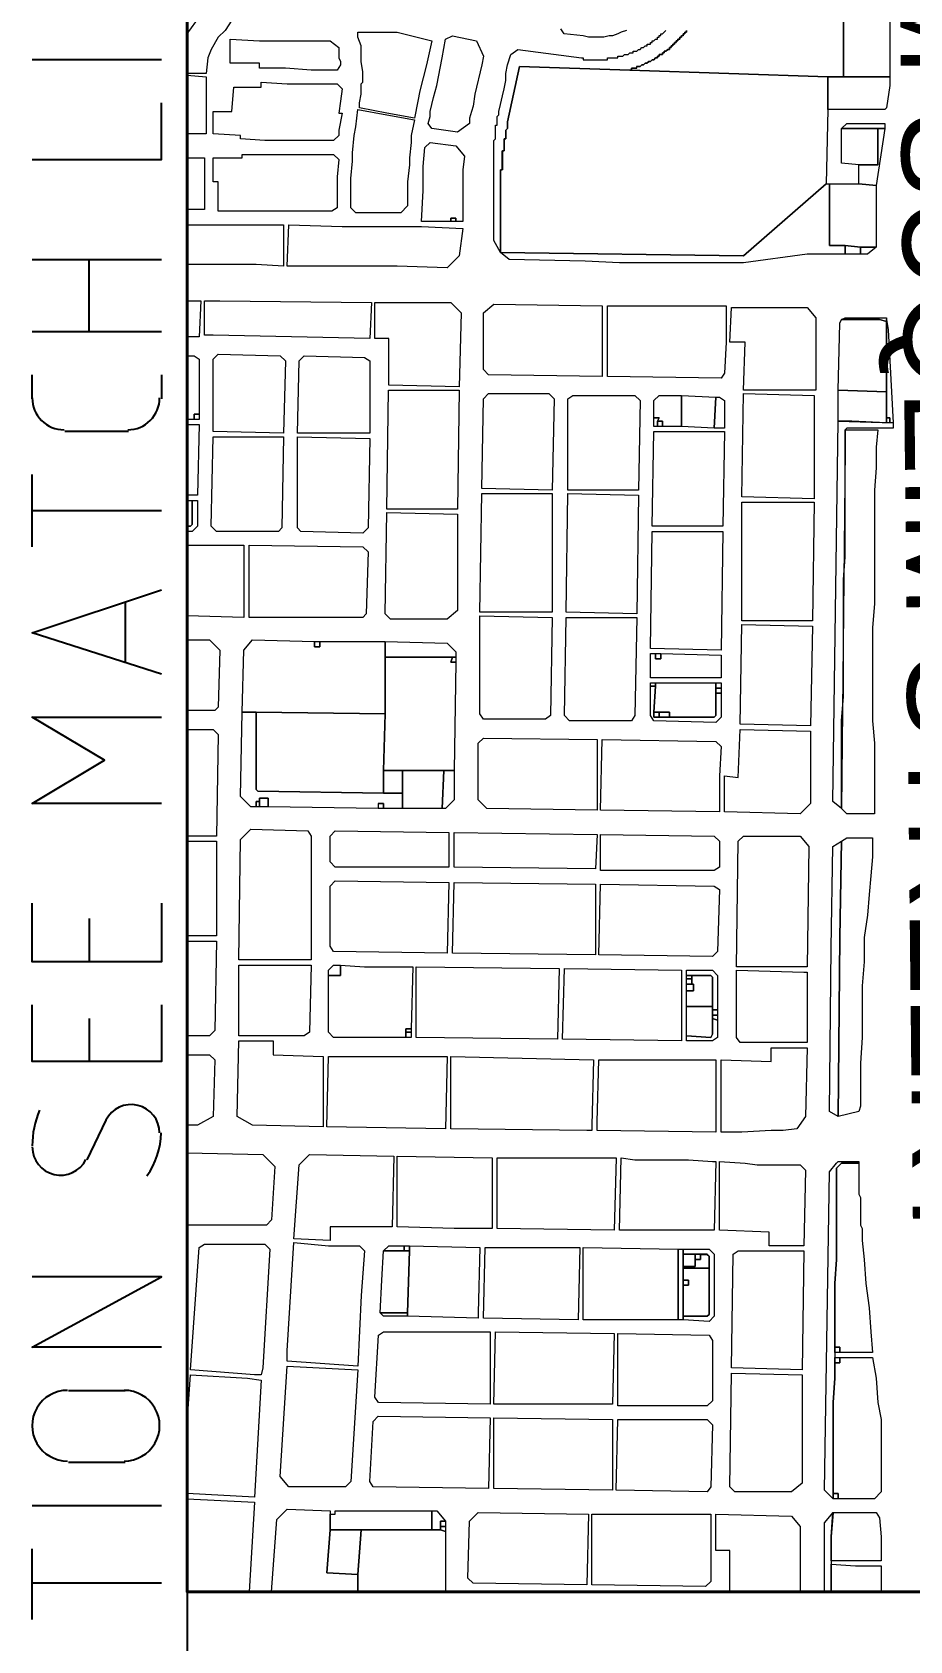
# Model space of a CAD drawing. Header units: inches. Extents: x -0.6 to 32.5, y 0.8 to 22.6.
# Drawn here: x 27.761 to 28.61, y 18.356 to 19.914 of the extents above; entities that cross this region are included whole.
import ezdxf

# ---------------------------------------------------------------- set-up
doc = ezdxf.new("R2010")
doc.units = ezdxf.units.IN
doc.header["$MEASUREMENT"] = 0
doc.layers.add('PDF_Geometry', color=7, linetype='Continuous', true_color=0xa5a5a5)
doc.layers.add('PDF_Text', color=7, linetype='Continuous')
doc.styles.add('PDF Arial', font='arial.ttf')

msp = doc.modelspace()

# ---------------------------------------------------------------- linework, layer by layer
at = {"layer": 'PDF_Geometry', "color": 7, "lineweight": 0}
for points in [[(32.3789, 22.3439), (32.3789, 18.4039), (27.9105, 18.4039), (27.9105, 22.3439), (32.3789, 22.3439)], [(27.9105, 19.9122), (27.9189, 19.9239), (27.9239, 19.9322), (27.9322, 19.9422), (27.9389, 19.9506), (27.9489, 19.9606), (27.9689, 19.9422), (27.9606, 19.9322), (27.9539, 19.9256), (27.9472, 19.9156), (27.9406, 19.9089), (27.9339, 19.8972), (27.9305, 19.8889), (27.9289, 19.8739), (27.9105, 19.8739)], [(28.5456, 19.9306), (28.5456, 19.8706), (28.5306, 19.8706), (28.3389, 19.8772), (28.3405, 19.8772), (28.3405, 19.8789), (28.3422, 19.8789), (28.3439, 19.8789), (28.3456, 19.8789), (28.3456, 19.8806), (28.3472, 19.8806), (28.3489, 19.8806), (28.3506, 19.8822), (28.3522, 19.8822), (28.3539, 19.8839), (28.3555, 19.8839), (28.3572, 19.8856), (28.3589, 19.8856), (28.3606, 19.8872), (28.3622, 19.8872), (28.3639, 19.8889), (28.3656, 19.8889), (28.3656, 19.8906), (28.3672, 19.8906), (28.3672, 19.8922), (28.3689, 19.8922), (28.3705, 19.8922), (28.3705, 19.8939), (28.3722, 19.8939), (28.3722, 19.8956), (28.3739, 19.8956), (28.3756, 19.8972), (28.3772, 19.8972), (28.3772, 19.8989), (28.3789, 19.8989), (28.3789, 19.9006), (28.3806, 19.9006), (28.3806, 19.9022), (28.3822, 19.9022), (28.3822, 19.9039), (28.3839, 19.9039), (28.3839, 19.9056), (28.3855, 19.9056), (28.3855, 19.9072), (28.3872, 19.9072), (28.3872, 19.9089), (28.3889, 19.9089), (28.3889, 19.9106), (28.3906, 19.9106), (28.3906, 19.9122), (28.3922, 19.9122), (28.3922, 19.9139), (28.3939, 19.9139), (28.3939, 19.9156)], [(28.5906, 19.9306), (28.5906, 19.8706), (28.5456, 19.8706), (28.5456, 19.9306), (28.5906, 19.9306)], [(28.0572, 19.8989), (28.0572, 19.8956), (28.0572, 19.8922), (28.0572, 19.8889), (28.0589, 19.8856), (28.0589, 19.8822), (28.0556, 19.8772), (28.0306, 19.8772), (28.0056, 19.8789), (27.9805, 19.8789), (27.9805, 19.8839), (27.9522, 19.8839), (27.9522, 19.9072), (27.9805, 19.9056), (28.0056, 19.9056), (28.0306, 19.9056), (28.0489, 19.9056), (28.0572, 19.8989)], [(28.1472, 19.9056), (28.1422, 19.8822), (28.1356, 19.8572), (28.1339, 19.8472), (28.1306, 19.8306), (28.1039, 19.8356), (28.0772, 19.8405), (28.0772, 19.8456), (28.0789, 19.8539), (28.0789, 19.8639), (28.0805, 19.8656), (28.0805, 19.8756), (28.0789, 19.8856), (28.0789, 19.8906), (28.0789, 19.9006), (28.0756, 19.9089), (28.0756, 19.9139), (28.1139, 19.9139), (28.1472, 19.9056)], [(28.1972, 19.8906), (28.1956, 19.8822), (28.1889, 19.8539), (28.1872, 19.8422), (28.1856, 19.8372), (28.1839, 19.8306), (28.1839, 19.8255), (28.1722, 19.8172), (28.1472, 19.8206), (28.1439, 19.8255), (28.1456, 19.8322), (28.1456, 19.8372), (28.1472, 19.8439), (28.1489, 19.8506), (28.1522, 19.8622), (28.1572, 19.8889), (28.1605, 19.9072), (28.1672, 19.9105), (28.1906, 19.9056), (28.1972, 19.8906)], [(28.2172, 19.8056), (28.2172, 19.8039), (28.2172, 19.8022), (28.2172, 19.8006), (28.2172, 19.7989), (28.2156, 19.7989), (28.2156, 19.7972), (28.2156, 19.7956), (28.2156, 19.7939), (28.2156, 19.7922), (28.2156, 19.7906), (28.2156, 19.7889), (28.2156, 19.7872), (28.2156, 19.7856), (28.2156, 19.7839), (28.2156, 19.7822), (28.2156, 19.7806), (28.2139, 19.7806), (28.2139, 19.7789), (28.2139, 19.7772), (28.2139, 19.7756), (28.2139, 19.7739), (28.2139, 19.7722), (28.2139, 19.7706), (28.2139, 19.7689), (28.2139, 19.7672), (28.2139, 19.7656), (28.2139, 19.7639), (28.2139, 19.7005), (28.2072, 19.7122), (28.2072, 19.7939), (28.2072, 19.7956), (28.2072, 19.7972), (28.2072, 19.7989), (28.2072, 19.8006), (28.2072, 19.8022), (28.2072, 19.8039), (28.2072, 19.8056), (28.2072, 19.8072), (28.2072, 19.8089), (28.2089, 19.8106), (28.2089, 19.8122), (28.2089, 19.8139), (28.2089, 19.8156), (28.2089, 19.8172), (28.2089, 19.8189), (28.2089, 19.8206), (28.2089, 19.8222), (28.2089, 19.8239), (28.2106, 19.8239), (28.2106, 19.8255), (28.2106, 19.8272), (28.2106, 19.8289), (28.2106, 19.8306), (28.2106, 19.8322), (28.2122, 19.8339), (28.2122, 19.8356), (28.2122, 19.8372), (28.2139, 19.8439), (28.2156, 19.8522), (28.2172, 19.8589), (28.2189, 19.8672), (28.2189, 19.8739), (28.2206, 19.8822), (28.2239, 19.8922), (28.2306, 19.8972), (28.2922, 19.8889), (28.2939, 19.8889), (28.2939, 19.8872), (28.2956, 19.8872), (28.2972, 19.8872), (28.2989, 19.8872), (28.3006, 19.8872), (28.3022, 19.8872), (28.3039, 19.8872), (28.3056, 19.8872), (28.3072, 19.8872), (28.3089, 19.8872), (28.3106, 19.8872), (28.3122, 19.8872), (28.3139, 19.8872), (28.3156, 19.8872), (28.3172, 19.8872), (28.3172, 19.8889), (28.3189, 19.8889), (28.3205, 19.8889), (28.3222, 19.8889), (28.3239, 19.8889), (28.3256, 19.8889), (28.3272, 19.8889), (28.3272, 19.8906), (28.3289, 19.8906), (28.3306, 19.8906), (28.3322, 19.8906), (28.3339, 19.8922), (28.3356, 19.8922), (28.3372, 19.8922), (28.3389, 19.8939), (28.3406, 19.8939), (28.3422, 19.8939), (28.3422, 19.8956), (28.3439, 19.8956), (28.3456, 19.8956), (28.3472, 19.8972), (28.3489, 19.8972), (28.3506, 19.8989), (28.3522, 19.8989), (28.3539, 19.9006), (28.3556, 19.9006), (28.3556, 19.9022), (28.3572, 19.9022), (28.3589, 19.9022), (28.3589, 19.9039), (28.3605, 19.9039), (28.3605, 19.9056), (28.3622, 19.9056), (28.3639, 19.9072), (28.3656, 19.9072), (28.3656, 19.9089), (28.3672, 19.9089), (28.3672, 19.9106), (28.3689, 19.9106), (28.3689, 19.9122), (28.3706, 19.9122), (28.3722, 19.9139), (28.3739, 19.9156)], [(28.3939, 19.9156), (28.3939, 19.9139), (28.3922, 19.9139), (28.3922, 19.9122), (28.3906, 19.9122), (28.3906, 19.9105), (28.3889, 19.9105), (28.3889, 19.9089), (28.3872, 19.9089), (28.3872, 19.9072), (28.3855, 19.9072), (28.3855, 19.9056), (28.3839, 19.9056), (28.3839, 19.9039), (28.3822, 19.9039), (28.3822, 19.9022), (28.3806, 19.9022), (28.3806, 19.9006), (28.3789, 19.9006), (28.3789, 19.8989), (28.3772, 19.8989), (28.3772, 19.8972), (28.3756, 19.8972), (28.3739, 19.8956), (28.3722, 19.8956), (28.3722, 19.8939), (28.3705, 19.8939), (28.3705, 19.8922), (28.3689, 19.8922), (28.3672, 19.8922), (28.3672, 19.8906), (28.3656, 19.8906), (28.3656, 19.8889), (28.3639, 19.8889), (28.3622, 19.8872), (28.3606, 19.8872), (28.3589, 19.8855), (28.3572, 19.8855), (28.3555, 19.8839), (28.3539, 19.8839), (28.3522, 19.8822), (28.3506, 19.8822), (28.3489, 19.8806), (28.3472, 19.8806), (28.3455, 19.8806), (28.3455, 19.8789), (28.3439, 19.8789), (28.3422, 19.8789), (28.3405, 19.8789), (28.3405, 19.8772), (28.3389, 19.8772), (28.2322, 19.8806), (28.2205, 19.8272), (28.2205, 19.8255), (28.2205, 19.8239), (28.2205, 19.8222), (28.2205, 19.8206), (28.2189, 19.8189), (28.2189, 19.8172), (28.2189, 19.8155), (28.2189, 19.8139), (28.2189, 19.8122), (28.2189, 19.8106), (28.2172, 19.8106), (28.2172, 19.8089), (28.2172, 19.8072), (28.2172, 19.8056)], [(28.3356, 19.9155), (28.3305, 19.9139), (28.3272, 19.9122), (28.3222, 19.9105), (28.3189, 19.9105), (28.3139, 19.9089), (28.3089, 19.9089), (28.3039, 19.9089), (28.2989, 19.9089), (28.2939, 19.9105), (28.2755, 19.9122), (28.2722, 19.9172)], [(28.5306, 19.8706), (28.5306, 19.8389), (28.5289, 19.7672), (28.4489, 19.6972), (28.2139, 19.7006), (28.2139, 19.7639), (28.2139, 19.7656), (28.2139, 19.7672), (28.2139, 19.7689), (28.2139, 19.7706), (28.2139, 19.7722), (28.2139, 19.7739), (28.2139, 19.7756), (28.2139, 19.7772), (28.2139, 19.7789), (28.2139, 19.7806), (28.2155, 19.7806), (28.2155, 19.7822), (28.2155, 19.7839), (28.2155, 19.7856), (28.2155, 19.7872), (28.2155, 19.7889), (28.2155, 19.7906), (28.2155, 19.7922), (28.2155, 19.7939), (28.2155, 19.7956), (28.2155, 19.7972), (28.2155, 19.7989), (28.2172, 19.7989), (28.2172, 19.8006), (28.2172, 19.8022), (28.2172, 19.8039), (28.2172, 19.8056), (28.2172, 19.8072), (28.2172, 19.8089), (28.2172, 19.8106), (28.2189, 19.8106), (28.2189, 19.8122), (28.2189, 19.8139), (28.2189, 19.8156), (28.2189, 19.8172), (28.2189, 19.8189), (28.2206, 19.8206), (28.2206, 19.8222), (28.2206, 19.8239), (28.2206, 19.8256), (28.2206, 19.8272), (28.2322, 19.8806), (28.3389, 19.8772), (28.5306, 19.8706)], [(27.9105, 19.8722), (27.9289, 19.8706), (27.9289, 19.8372), (27.9289, 19.8156), (27.9105, 19.8156)], [(28.0556, 19.8639), (28.0606, 19.8589), (28.0589, 19.8472), (28.0572, 19.8356), (28.0606, 19.8356), (28.0572, 19.8189), (28.0572, 19.8139), (28.0522, 19.8089), (28.0339, 19.8089), (28.0106, 19.8089), (27.9856, 19.8089), (27.9622, 19.8106), (27.9622, 19.8139), (27.9356, 19.8156), (27.9356, 19.8372), (27.9539, 19.8372), (27.9556, 19.8606), (27.9822, 19.8606), (27.9822, 19.8656), (28.0072, 19.8639), (28.0339, 19.8639), (28.0556, 19.8639)], [(28.5905, 19.8706), (28.5905, 19.8622), (28.5872, 19.8406), (28.5856, 19.8389), (28.5306, 19.8389), (28.5306, 19.8706), (28.5456, 19.8706), (28.5905, 19.8706)], [(28.1306, 19.8289), (28.1272, 19.8139), (28.1272, 19.8072), (28.1256, 19.7922), (28.1256, 19.7856), (28.1239, 19.7689), (28.1239, 19.7656), (28.1239, 19.7622), (28.1239, 19.7456), (28.1172, 19.7389), (28.0972, 19.7389), (28.0739, 19.7389), (28.0689, 19.7439), (28.0689, 19.7639), (28.0689, 19.7656), (28.0689, 19.7722), (28.0706, 19.7889), (28.0706, 19.7972), (28.0722, 19.8139), (28.0739, 19.8222), (28.0756, 19.8389), (28.1039, 19.8339), (28.1306, 19.8289)], [(28.5789, 19.8206), (28.5439, 19.8206), (28.5489, 19.8255), (28.5856, 19.8255), (28.5856, 19.8206), (28.5789, 19.8206)], [(28.5789, 19.8206), (28.5789, 19.7855), (28.5606, 19.7855), (28.5439, 19.7872), (28.5439, 19.8206), (28.5789, 19.8206)], [(28.5789, 19.8206), (28.5856, 19.8206), (28.5772, 19.7656), (28.5606, 19.7672), (28.5606, 19.7855), (28.5789, 19.7855), (28.5789, 19.8206)], [(28.1789, 19.7939), (28.1772, 19.7806), (28.1772, 19.7756), (28.1772, 19.7706), (28.1772, 19.7656), (28.1772, 19.7589), (28.1772, 19.7305), (28.1706, 19.7305), (28.1706, 19.7339), (28.1656, 19.7339), (28.1656, 19.7305), (28.1372, 19.7305), (28.1389, 19.7606), (28.1389, 19.7689), (28.1389, 19.7839), (28.1406, 19.8022), (28.1456, 19.8072), (28.1706, 19.8039), (28.1789, 19.7939)], [(27.9105, 19.7922), (27.9272, 19.7922), (27.9272, 19.7689), (27.9272, 19.7422), (27.9105, 19.7422)], [(28.0522, 19.7956), (28.0572, 19.7906), (28.0556, 19.7739), (28.0556, 19.7672), (28.0556, 19.7439), (28.0506, 19.7406), (28.0322, 19.7406), (28.0089, 19.7406), (27.9856, 19.7406), (27.9639, 19.7406), (27.9406, 19.7406), (27.9406, 19.7689), (27.9356, 19.7689), (27.9356, 19.7922), (27.9639, 19.7922), (27.9639, 19.7956), (27.9872, 19.7956), (28.0089, 19.7956), (28.0322, 19.7956), (28.0522, 19.7956)], [(28.2139, 19.7005), (28.4489, 19.6972), (28.5289, 19.7672), (28.5322, 19.7672), (28.5322, 19.7072), (28.5472, 19.7072), (28.5472, 19.6989), (28.5105, 19.6989), (28.4489, 19.6906), (28.3289, 19.6906), (28.2956, 19.6922), (28.2222, 19.6939), (28.2139, 19.7005)], [(28.5606, 19.7672), (28.5772, 19.7656), (28.5772, 19.7056), (28.5622, 19.7056), (28.5472, 19.7072), (28.5322, 19.7072), (28.5322, 19.7672), (28.5606, 19.7672)], [(28.1706, 19.7339), (28.1706, 19.7306), (28.1656, 19.7306), (28.1656, 19.7339), (28.1706, 19.7339)], [(27.9105, 19.7272), (27.9506, 19.7272), (27.9772, 19.7272), (28.0039, 19.7272), (28.0039, 19.6872), (27.9772, 19.6889), (27.9506, 19.6889), (27.9105, 19.6889)], [(28.1772, 19.7239), (28.1739, 19.6972), (28.1622, 19.6856), (28.1139, 19.6872), (28.0606, 19.6872), (28.0072, 19.6872), (28.0089, 19.7272), (28.0606, 19.7256), (28.1139, 19.7256), (28.1372, 19.7256), (28.1772, 19.7239)], [(28.5472, 19.7072), (28.5622, 19.7056), (28.5622, 19.6989), (28.5472, 19.6989), (28.5472, 19.7072)], [(28.5622, 19.7056), (28.5772, 19.7056), (28.5689, 19.6989), (28.5622, 19.6989), (28.5622, 19.7056)], [(27.9105, 19.6539), (27.9122, 19.6539), (27.9139, 19.6539), (27.9155, 19.6539), (27.9172, 19.6539), (27.9189, 19.6539), (27.9206, 19.6539), (27.9222, 19.6539), (27.9239, 19.6539), (27.9222, 19.6189), (27.9206, 19.6189), (27.9189, 19.6189), (27.9172, 19.6189), (27.9155, 19.6189), (27.9139, 19.6189), (27.9122, 19.6189), (27.9105, 19.6189)], [(28.0889, 19.6522), (28.0872, 19.6172), (27.9356, 19.6206), (27.9339, 19.6206), (27.9322, 19.6206), (27.9306, 19.6206), (27.9289, 19.6206), (27.9272, 19.6206), (27.9272, 19.6539), (27.9289, 19.6539), (27.9306, 19.6539), (27.9322, 19.6539), (27.9339, 19.6539), (27.9356, 19.6539), (27.9372, 19.6539), (27.9389, 19.6539), (27.9405, 19.6539), (27.9422, 19.6539), (28.0889, 19.6522)], [(28.1756, 19.6422), (28.1739, 19.5706), (28.1056, 19.5722), (28.1056, 19.6172), (28.0922, 19.6172), (28.0922, 19.6522), (28.1656, 19.6522), (28.1756, 19.6422)], [(28.3122, 19.6489), (28.3122, 19.5806), (28.2022, 19.5822), (28.1972, 19.5872), (28.1972, 19.6422), (28.2072, 19.6506), (28.3122, 19.6489)], [(28.4322, 19.6489), (28.4322, 19.6139), (28.4306, 19.5839), (28.4272, 19.5789), (28.3172, 19.5806), (28.3172, 19.6489), (28.4322, 19.6489)], [(28.5189, 19.6372), (28.5189, 19.5672), (28.5172, 19.5672), (28.4489, 19.5672), (28.4506, 19.6139), (28.4356, 19.6139), (28.4372, 19.6472), (28.5105, 19.6472), (28.5189, 19.6372)], [(28.5439, 19.6356), (28.5806, 19.6356), (28.5872, 19.6339), (28.5872, 19.6272), (28.5872, 19.5656), (28.5406, 19.5672), (28.5422, 19.6322), (28.5439, 19.6356)], [(28.5472, 19.6372), (28.5789, 19.6372), (28.5872, 19.6372), (28.5872, 19.6339), (28.5805, 19.6356), (28.5439, 19.6356), (28.5472, 19.6372)], [(28.5872, 19.6272), (28.5872, 19.6339), (28.5872, 19.6356), (28.5889, 19.6256), (28.5939, 19.5355), (28.5905, 19.5355), (28.5905, 19.5406), (28.5872, 19.5406), (28.5872, 19.5656), (28.5872, 19.6272)], [(27.9105, 19.6006), (27.9122, 19.6006), (27.9139, 19.6006), (27.9155, 19.6006), (27.9172, 19.6006), (27.9222, 19.5972), (27.9222, 19.5439), (27.9172, 19.5439), (27.9172, 19.5389), (27.9122, 19.5389), (27.9105, 19.5389)], [(28.0056, 19.5956), (28.0039, 19.5256), (27.9356, 19.5272), (27.9356, 19.5972), (27.9405, 19.6022), (28.0006, 19.6006), (28.0056, 19.5956)], [(28.0872, 19.5956), (28.0872, 19.5256), (28.0172, 19.5256), (28.0189, 19.5956), (28.0239, 19.6006), (28.0822, 19.5989), (28.0872, 19.5956)], [(28.1739, 19.5672), (28.1722, 19.4522), (28.1039, 19.4522), (28.1055, 19.5672), (28.1739, 19.5672)], [(28.2656, 19.5589), (28.2639, 19.4706), (28.1956, 19.4722), (28.1972, 19.5589), (28.2022, 19.5639), (28.2606, 19.5639), (28.2656, 19.5589)], [(28.3489, 19.5572), (28.3472, 19.4706), (28.2789, 19.4706), (28.2789, 19.5589), (28.2839, 19.5622), (28.3439, 19.5622), (28.3489, 19.5572)], [(28.3672, 19.5622), (28.3889, 19.5622), (28.3889, 19.5322), (28.3705, 19.5322), (28.3705, 19.5372), (28.3656, 19.5372), (28.3672, 19.5405), (28.3622, 19.5405), (28.3622, 19.5572), (28.3672, 19.5622)], [(28.4222, 19.5606), (28.4206, 19.5306), (28.3889, 19.5322), (28.3889, 19.5622), (28.4222, 19.5606)], [(28.4489, 19.5639), (28.5172, 19.5622), (28.5172, 19.4622), (28.4472, 19.4639), (28.4489, 19.5639)], [(28.5872, 19.5656), (28.5872, 19.5356), (28.5539, 19.5372), (28.5406, 19.5372), (28.5406, 19.5672), (28.5872, 19.5656)], [(28.4306, 19.5572), (28.4306, 19.5306), (28.4206, 19.5306), (28.4222, 19.5606), (28.4256, 19.5606), (28.4306, 19.5572)], [(27.9105, 19.5339), (27.9222, 19.5339), (27.9206, 19.4655), (27.9105, 19.4655)], [(27.9222, 19.5439), (27.9222, 19.5389), (27.9172, 19.5389), (27.9172, 19.5439), (27.9222, 19.5439)], [(28.3672, 19.5406), (28.3656, 19.5372), (28.3656, 19.5322), (28.3622, 19.5322), (28.3622, 19.5406), (28.3672, 19.5406)], [(28.3706, 19.5372), (28.3706, 19.5322), (28.3656, 19.5322), (28.3656, 19.5372), (28.3706, 19.5372)], [(28.5355, 19.1689), (28.5406, 19.5372), (28.5939, 19.5355), (28.5939, 19.5306), (28.5489, 19.5306), (28.5472, 19.5289), (28.5472, 19.5106), (28.5439, 19.1622), (28.5355, 19.1689)], [(28.5906, 19.5406), (28.5906, 19.5356), (28.5872, 19.5356), (28.5872, 19.5406), (28.5906, 19.5406)], [(28.0039, 19.5222), (28.0022, 19.4339), (27.9989, 19.4306), (27.9389, 19.4306), (27.9339, 19.4356), (27.9356, 19.5222), (28.0039, 19.5222)], [(28.0872, 19.5206), (28.0856, 19.4339), (28.0806, 19.4289), (28.0206, 19.4306), (28.0172, 19.4339), (28.0172, 19.5222), (28.0872, 19.5206)], [(28.4306, 19.5272), (28.4289, 19.4356), (28.3606, 19.4356), (28.3622, 19.5272), (28.4306, 19.5272)], [(28.5472, 19.5289), (28.5789, 19.5289), (28.5772, 19.5122), (28.5772, 19.4922), (28.5756, 19.4706), (28.5756, 19.4505), (28.5756, 19.4289), (28.5756, 19.4056), (28.5756, 19.3839), (28.5756, 19.3606), (28.5739, 19.3372), (28.5739, 19.3156), (28.5739, 19.2922), (28.5739, 19.2706), (28.5739, 19.2472), (28.5756, 19.2256), (28.5756, 19.2022), (28.5756, 19.1789), (28.5756, 19.1572), (28.5489, 19.1572), (28.5439, 19.1622), (28.5439, 19.1806), (28.5439, 19.2022), (28.5439, 19.2256), (28.5439, 19.2472), (28.5456, 19.2706), (28.5456, 19.2922), (28.5456, 19.3139), (28.5456, 19.3172), (28.5456, 19.3389), (28.5456, 19.3606), (28.5456, 19.3839), (28.5472, 19.4056), (28.5472, 19.4289), (28.5472, 19.4522), (28.5472, 19.4722), (28.5472, 19.4922), (28.5472, 19.5122), (28.5472, 19.5289)], [(27.9105, 19.4356), (27.9139, 19.4356), (27.9155, 19.4372), (27.9155, 19.4606), (27.9206, 19.4606), (27.9206, 19.4356), (27.9155, 19.4306), (27.9105, 19.4306)], [(27.9105, 19.4606), (27.9155, 19.4606), (27.9155, 19.4372), (27.9139, 19.4356), (27.9105, 19.4356)], [(28.2639, 19.4672), (28.2639, 19.3522), (28.1939, 19.3522), (28.1956, 19.4672), (28.2639, 19.4672)], [(28.2789, 19.4672), (28.3472, 19.4656), (28.3456, 19.3506), (28.2772, 19.3522), (28.2789, 19.4672)], [(28.5172, 19.4589), (28.5156, 19.3439), (28.4472, 19.3439), (28.4472, 19.4589), (28.5172, 19.4589)], [(28.1722, 19.4472), (28.1722, 19.3539), (28.1622, 19.3456), (28.1072, 19.3456), (28.1022, 19.3506), (28.1039, 19.4489), (28.1722, 19.4472)], [(28.3606, 19.4306), (28.4289, 19.4306), (28.4272, 19.3156), (28.3589, 19.3172), (28.3606, 19.4306)], [(27.9105, 19.4172), (27.9655, 19.4172), (27.9655, 19.3472), (27.9105, 19.3489)], [(28.0856, 19.4106), (28.0839, 19.3506), (28.0806, 19.3472), (27.9706, 19.3472), (27.9706, 19.4172), (28.0806, 19.4156), (28.0856, 19.4106)], [(28.2639, 19.3472), (28.2622, 19.2522), (28.2572, 19.2489), (28.1972, 19.2489), (28.1939, 19.2539), (28.1939, 19.3489), (28.2639, 19.3472)], [(28.3456, 19.3472), (28.3439, 19.2522), (28.3406, 19.2472), (28.2806, 19.2472), (28.2756, 19.2522), (28.2772, 19.3472), (28.3456, 19.3472)], [(28.5156, 19.3389), (28.5139, 19.2422), (28.4456, 19.2439), (28.4472, 19.3405), (28.5156, 19.3389)], [(27.9105, 19.3255), (27.9322, 19.3255), (27.9422, 19.3156), (27.9406, 19.2605), (27.9372, 19.2572), (27.9105, 19.2572)], [(28.1022, 19.3089), (28.1022, 19.2539), (27.9772, 19.2556), (27.9639, 19.2556), (27.9655, 19.3155), (27.9739, 19.3255), (28.0339, 19.3239), (28.0339, 19.3189), (28.0389, 19.3189), (28.0389, 19.3239), (28.1022, 19.3239), (28.1022, 19.3089)], [(28.0389, 19.3239), (28.0389, 19.3189), (28.0339, 19.3189), (28.0339, 19.3239), (28.0389, 19.3239)], [(28.1622, 19.3222), (28.1706, 19.3139), (28.1706, 19.3089), (28.1672, 19.3089), (28.1022, 19.3089), (28.1022, 19.3239), (28.1622, 19.3222)], [(28.1706, 19.3039), (28.1689, 19.1989), (28.1589, 19.1989), (28.1189, 19.1989), (28.1006, 19.1989), (28.1022, 19.2539), (28.1022, 19.3089), (28.1672, 19.3089), (28.1656, 19.3039), (28.1706, 19.3039)], [(28.1706, 19.3089), (28.1706, 19.3039), (28.1656, 19.3039), (28.1672, 19.3089), (28.1706, 19.3089)], [(28.4272, 19.2889), (28.3589, 19.2889), (28.3589, 19.3072), (28.3589, 19.3122), (28.3639, 19.3122), (28.3639, 19.3072), (28.3689, 19.3072), (28.3689, 19.3122), (28.4272, 19.3106), (28.4272, 19.2889)], [(28.3689, 19.3122), (28.3689, 19.3072), (28.3639, 19.3072), (28.3639, 19.3122), (28.3689, 19.3122)], [(28.3589, 19.2806), (28.3589, 19.2839), (28.3639, 19.2839), (28.3639, 19.2806), (28.3589, 19.2806)], [(28.4222, 19.2839), (28.4222, 19.2522), (28.4206, 19.2506), (28.3772, 19.2506), (28.3772, 19.2556), (28.3672, 19.2556), (28.3622, 19.2556), (28.3639, 19.2806), (28.3639, 19.2839), (28.4222, 19.2839)], [(28.4272, 19.2839), (28.4272, 19.2789), (28.4222, 19.2789), (28.4222, 19.2839), (28.4272, 19.2839)], [(28.3589, 19.2806), (28.3639, 19.2806), (28.3622, 19.2556), (28.3622, 19.2506), (28.3672, 19.2506), (28.3772, 19.2506), (28.4206, 19.2506), (28.4222, 19.2522), (28.4222, 19.2739), (28.4272, 19.2739), (28.4272, 19.2506), (28.4222, 19.2455), (28.3622, 19.2472), (28.3589, 19.2522), (28.3589, 19.2806)], [(28.4272, 19.2789), (28.4272, 19.2739), (28.4222, 19.2739), (28.4222, 19.2789), (28.4272, 19.2789)], [(28.1189, 19.1772), (28.1189, 19.1622), (28.1006, 19.1622), (28.1006, 19.1672), (28.0955, 19.1672), (28.0955, 19.1622), (27.9889, 19.1639), (27.9889, 19.1722), (27.9806, 19.1722), (27.9806, 19.1689), (27.9772, 19.1689), (27.9772, 19.1639), (27.9722, 19.1639), (27.9622, 19.1739), (27.9639, 19.2556), (27.9772, 19.2556), (27.9772, 19.1806), (27.9789, 19.1789), (28.1006, 19.1772), (28.1189, 19.1772)], [(28.1022, 19.2539), (28.1006, 19.1989), (28.1006, 19.1772), (27.9789, 19.1789), (27.9772, 19.1806), (27.9772, 19.2556), (28.1022, 19.2539)], [(28.3672, 19.2556), (28.3672, 19.2506), (28.3622, 19.2506), (28.3622, 19.2556), (28.3672, 19.2556)], [(28.3772, 19.2556), (28.3772, 19.2506), (28.3672, 19.2506), (28.3672, 19.2556), (28.3772, 19.2556)], [(27.9105, 19.2389), (27.9356, 19.2389), (27.9406, 19.2339), (27.9389, 19.1356), (27.9105, 19.1356)], [(28.5139, 19.2372), (28.5139, 19.1672), (28.5039, 19.1572), (28.4306, 19.1589), (28.4306, 19.1939), (28.4439, 19.1922), (28.4456, 19.2389), (28.5139, 19.2372)], [(28.3072, 19.2289), (28.3072, 19.1605), (28.2006, 19.1622), (28.1922, 19.1706), (28.1922, 19.2256), (28.1972, 19.2305), (28.3072, 19.2289)], [(28.4272, 19.2222), (28.4256, 19.1939), (28.4256, 19.1589), (28.3106, 19.1606), (28.3122, 19.2289), (28.4222, 19.2272), (28.4272, 19.2222)], [(28.1189, 19.1989), (28.1189, 19.1772), (28.1006, 19.1772), (28.1006, 19.1989), (28.1189, 19.1989)], [(28.1589, 19.1989), (28.1572, 19.1622), (28.1189, 19.1622), (28.1189, 19.1772), (28.1189, 19.1989), (28.1589, 19.1989)], [(28.1589, 19.1989), (28.1689, 19.1989), (28.1689, 19.1706), (28.1605, 19.1622), (28.1572, 19.1622), (28.1589, 19.1989)], [(27.9806, 19.1689), (27.9806, 19.1639), (27.9772, 19.1639), (27.9772, 19.1689), (27.9806, 19.1689)], [(27.9889, 19.1722), (27.9889, 19.1639), (27.9805, 19.1639), (27.9805, 19.1689), (27.9805, 19.1722), (27.9889, 19.1722)], [(28.1006, 19.1672), (28.1006, 19.1622), (28.0956, 19.1622), (28.0956, 19.1672), (28.1006, 19.1672)], [(28.0306, 19.1356), (28.0306, 19.0156), (27.9606, 19.0156), (27.9622, 19.1322), (27.9722, 19.1422), (28.0272, 19.1406), (28.0306, 19.1356)], [(27.9105, 19.1306), (27.9389, 19.1306), (27.9389, 19.0389), (27.9105, 19.0389)], [(28.1639, 19.1389), (28.1639, 19.1056), (28.0539, 19.1056), (28.0489, 19.1106), (28.0489, 19.1356), (28.0539, 19.1406), (28.1639, 19.1389)], [(28.3072, 19.1372), (28.3056, 19.1039), (28.1689, 19.1056), (28.1689, 19.1389), (28.3072, 19.1372)], [(28.4256, 19.1306), (28.4256, 19.1055), (28.4206, 19.1022), (28.3106, 19.1022), (28.3106, 19.1372), (28.4206, 19.1355), (28.4256, 19.1306)], [(28.5122, 19.1256), (28.5106, 19.0089), (28.4422, 19.0089), (28.4439, 19.1306), (28.4489, 19.1356), (28.5039, 19.1356), (28.5122, 19.1256)], [(28.5322, 18.8689), (28.5339, 19.0272), (28.5355, 19.1256), (28.5439, 19.1306), (28.5422, 19.0372), (28.5406, 18.8639), (28.5322, 18.8689)], [(28.5422, 19.0372), (28.5439, 19.1306), (28.5489, 19.1339), (28.5739, 19.1339), (28.5739, 19.1156), (28.5722, 19.0972), (28.5706, 19.0789), (28.5689, 19.0589), (28.5656, 19.0372), (28.5656, 19.0139), (28.5639, 18.9906), (28.5639, 18.9656), (28.5639, 18.9406), (28.5622, 18.9156), (28.5622, 18.8906), (28.5622, 18.8739), (28.5606, 18.8689), (28.5406, 18.8639), (28.5422, 19.0372)], [(28.1639, 19.0905), (28.1622, 19.0222), (28.0522, 19.0239), (28.0489, 19.0289), (28.0489, 19.0872), (28.0539, 19.0922), (28.1639, 19.0905)], [(28.3056, 19.0889), (28.3056, 19.0206), (28.1672, 19.0222), (28.1689, 19.0905), (28.3056, 19.0889)], [(28.4256, 19.0839), (28.4239, 19.0239), (28.4189, 19.0189), (28.3089, 19.0206), (28.3106, 19.0889), (28.4206, 19.0872), (28.4256, 19.0839)], [(27.9105, 19.0339), (27.9389, 19.0339), (27.9372, 18.9472), (27.9322, 18.9422), (27.9105, 18.9422)], [(28.0306, 19.0106), (28.0289, 18.9456), (28.0239, 18.9422), (27.9939, 18.9422), (27.9606, 18.9422), (27.9606, 19.0106), (28.0306, 19.0106)], [(28.0522, 19.0106), (28.0589, 19.0106), (28.0589, 19.0006), (28.0472, 19.0006), (28.0472, 19.0056), (28.0522, 19.0106)], [(28.0472, 19.0006), (28.0589, 19.0006), (28.0589, 19.0106), (28.0822, 19.0089), (28.1289, 19.0089), (28.1272, 18.9489), (28.1222, 18.9489), (28.1222, 18.9456), (28.1222, 18.9406), (28.0822, 18.9406), (28.0522, 18.9406), (28.0472, 18.9456), (28.0472, 18.9639), (28.0472, 18.9856), (28.0472, 19.0006)], [(28.2706, 19.0072), (28.2689, 18.9389), (28.1322, 18.9405), (28.1322, 19.0089), (28.2706, 19.0072)], [(28.3889, 19.0056), (28.3889, 18.9372), (28.2739, 18.9389), (28.2756, 19.0072), (28.3889, 19.0056)], [(28.3939, 19.0006), (28.3939, 19.0056), (28.4189, 19.0056), (28.4239, 19.0006), (28.4239, 18.9672), (28.4189, 18.9672), (28.4189, 18.9706), (28.4189, 18.9989), (28.4172, 19.0006), (28.3989, 19.0006), (28.3939, 19.0006)], [(28.5106, 19.0039), (28.5106, 18.9356), (28.4756, 18.9356), (28.4456, 18.9356), (28.4422, 18.9405), (28.4422, 18.9572), (28.4422, 19.0056), (28.5072, 19.0039), (28.5106, 19.0039)], [(28.3989, 19.0006), (28.3989, 18.9972), (28.3939, 18.9972), (28.3939, 19.0006), (28.3989, 19.0006)], [(28.4189, 18.9989), (28.4189, 18.9706), (28.3939, 18.9706), (28.3939, 18.9856), (28.4006, 18.9856), (28.4006, 18.9922), (28.3989, 18.9922), (28.3989, 18.9972), (28.3989, 19.0006), (28.4172, 19.0006), (28.4189, 18.9989)], [(28.3989, 18.9972), (28.3989, 18.9922), (28.3939, 18.9922), (28.3939, 18.9972), (28.3989, 18.9972)], [(28.3939, 18.9856), (28.3939, 18.9922), (28.3989, 18.9922), (28.4005, 18.9922), (28.4005, 18.9856), (28.3939, 18.9856)], [(28.4189, 18.9439), (28.4172, 18.9406), (28.3939, 18.9422), (28.3939, 18.9706), (28.4189, 18.9706), (28.4189, 18.9439)], [(28.4189, 18.9439), (28.4189, 18.9589), (28.4239, 18.9572), (28.4239, 18.9406), (28.4189, 18.9372), (28.4139, 18.9372), (28.3939, 18.9372), (28.3939, 18.9422), (28.4172, 18.9406), (28.4189, 18.9439)], [(28.4189, 18.9622), (28.4189, 18.9672), (28.4239, 18.9672), (28.4239, 18.9622), (28.4189, 18.9622)], [(28.4189, 18.9589), (28.4189, 18.9622), (28.4239, 18.9622), (28.4239, 18.9572), (28.4189, 18.9589)], [(28.1272, 18.9489), (28.1272, 18.9456), (28.1222, 18.9456), (28.1222, 18.9489), (28.1272, 18.9489)], [(28.1272, 18.9456), (28.1272, 18.9406), (28.1222, 18.9406), (28.1222, 18.9456), (28.1272, 18.9456)], [(27.9105, 18.9239), (27.9322, 18.9239), (27.9372, 18.9189), (27.9356, 18.8639), (27.9206, 18.8555), (27.9105, 18.8555)], [(28.0422, 18.9222), (28.0422, 18.8539), (27.9739, 18.8555), (27.9589, 18.8639), (27.9606, 18.9372), (27.9939, 18.9372), (27.9939, 18.9239), (28.0422, 18.9222)], [(28.5106, 18.9306), (28.5089, 18.8639), (28.5006, 18.8522), (28.4872, 18.8506), (28.4756, 18.8506), (28.4472, 18.8489), (28.4272, 18.8489), (28.4272, 18.9189), (28.4756, 18.9172), (28.4756, 18.9306), (28.5106, 18.9306)], [(28.1622, 18.9222), (28.1606, 18.8522), (28.0456, 18.8539), (28.0472, 18.9222), (28.1622, 18.9222)], [(28.3039, 18.9189), (28.3022, 18.8555), (28.3022, 18.8506), (28.2972, 18.8506), (28.1656, 18.8522), (28.1656, 18.9206), (28.1656, 18.9222), (28.3039, 18.9189)], [(28.4222, 18.9189), (28.4222, 18.8489), (28.3072, 18.8506), (28.3072, 18.8589), (28.3089, 18.9189), (28.3906, 18.9189), (28.4222, 18.9189)], [(27.9105, 18.8289), (27.9839, 18.8272), (27.9955, 18.8156), (27.9922, 18.7639), (27.9872, 18.7589), (27.9105, 18.7589)], [(28.1106, 18.8255), (28.1089, 18.7572), (28.0489, 18.7572), (28.0489, 18.7439), (28.0139, 18.7455), (28.0189, 18.8172), (28.0289, 18.8272), (28.1106, 18.8255)], [(28.2056, 18.8239), (28.2056, 18.7839), (28.2056, 18.7556), (28.1689, 18.7556), (28.1139, 18.7572), (28.1139, 18.8255), (28.2056, 18.8239)], [(28.3256, 18.8239), (28.3239, 18.7539), (28.2106, 18.7556), (28.2106, 18.7872), (28.2106, 18.8239), (28.2605, 18.8239), (28.3256, 18.8239)], [(28.3306, 18.8239), (28.3439, 18.8222), (28.3722, 18.8222), (28.3956, 18.8222), (28.4189, 18.8206), (28.4222, 18.8206), (28.4206, 18.7539), (28.3289, 18.7539), (28.3306, 18.8239)], [(28.4256, 18.8206), (28.4506, 18.8189), (28.4622, 18.8172), (28.4722, 18.8172), (28.4822, 18.8172), (28.4906, 18.8172), (28.4989, 18.8172), (28.5039, 18.8172), (28.5089, 18.8122), (28.5072, 18.7389), (28.4739, 18.7389), (28.4739, 18.7522), (28.4256, 18.7539), (28.4256, 18.8206)], [(28.5272, 18.5022), (28.5322, 18.8106), (28.5389, 18.8189), (28.5406, 18.8206), (28.5456, 18.8206), (28.5606, 18.8206), (28.5606, 18.8189), (28.5439, 18.8189), (28.5389, 18.8139), (28.5389, 18.7956), (28.5389, 18.7722), (28.5389, 18.7489), (28.5389, 18.7256), (28.5372, 18.7022), (28.5372, 18.6789), (28.5372, 18.6572), (28.5372, 18.6356), (28.5372, 18.6306), (28.5372, 18.6106), (28.5356, 18.5872), (28.5356, 18.5639), (28.5356, 18.5406), (28.5356, 18.5172), (28.5356, 18.4939), (28.5272, 18.5022)], [(28.5439, 18.8189), (28.5606, 18.8189), (28.5606, 18.8156), (28.5606, 18.8122), (28.5606, 18.8089), (28.5606, 18.8039), (28.5606, 18.8006), (28.5606, 18.7972), (28.5606, 18.7956), (28.5606, 18.7939), (28.5606, 18.7889), (28.5622, 18.7856), (28.5622, 18.7822), (28.5622, 18.7772), (28.5622, 18.7739), (28.5622, 18.7722), (28.5622, 18.7706), (28.5622, 18.7656), (28.5622, 18.7622), (28.5622, 18.7589), (28.5639, 18.7556), (28.5639, 18.7506), (28.5639, 18.7489), (28.5639, 18.7472), (28.5639, 18.7439), (28.5656, 18.7256), (28.5672, 18.7022), (28.5706, 18.6789), (28.5722, 18.6556), (28.5739, 18.6356), (28.5456, 18.6356), (28.5422, 18.6356), (28.5422, 18.6406), (28.5372, 18.6406), (28.5372, 18.6572), (28.5372, 18.6789), (28.5372, 18.7022), (28.5389, 18.7256), (28.5389, 18.7489), (28.5389, 18.7722), (28.5389, 18.7956), (28.5389, 18.8139), (28.5439, 18.8189)], [(27.9906, 18.7356), (27.9839, 18.6206), (27.9822, 18.6139), (27.9756, 18.6139), (27.9139, 18.6189), (27.9222, 18.7372), (27.9272, 18.7406), (27.9856, 18.7406), (27.9906, 18.7356)], [(28.0756, 18.6222), (28.0072, 18.6272), (28.0072, 18.6372), (28.0139, 18.7422), (28.0472, 18.7389), (28.0772, 18.7389), (28.0822, 18.7339), (28.0789, 18.6906), (28.0756, 18.6222)], [(28.1056, 18.7389), (28.1205, 18.7389), (28.1205, 18.7339), (28.1006, 18.7339), (28.1056, 18.7389)], [(28.1206, 18.7339), (28.1206, 18.7389), (28.1256, 18.7389), (28.1256, 18.7339), (28.1206, 18.7339)], [(28.1939, 18.7372), (28.1922, 18.6739), (28.1922, 18.6689), (28.1239, 18.6706), (28.1239, 18.6739), (28.1256, 18.7339), (28.1256, 18.7389), (28.1939, 18.7372)], [(28.2906, 18.7372), (28.2889, 18.6672), (28.1972, 18.6689), (28.1989, 18.7372), (28.2906, 18.7372)], [(28.3856, 18.7356), (28.3856, 18.6672), (28.2939, 18.6672), (28.2939, 18.7372), (28.3856, 18.7356)], [(28.1256, 18.7339), (28.1239, 18.6739), (28.0972, 18.6739), (28.0989, 18.7056), (28.1006, 18.7339), (28.1256, 18.7339)], [(28.3906, 18.7356), (28.3906, 18.7306), (28.3906, 18.7189), (28.3906, 18.7172), (28.3906, 18.7056), (28.3906, 18.7005), (28.3906, 18.6706), (28.3906, 18.6672), (28.3856, 18.6672), (28.3856, 18.7356), (28.3906, 18.7356)], [(28.4206, 18.7306), (28.4206, 18.6706), (28.4156, 18.6656), (28.3906, 18.6672), (28.3906, 18.6706), (28.4139, 18.6706), (28.4156, 18.6722), (28.4156, 18.7172), (28.4156, 18.7289), (28.4139, 18.7306), (28.4072, 18.7306), (28.4022, 18.7306), (28.3906, 18.7306), (28.3906, 18.7355), (28.4156, 18.7355), (28.4206, 18.7306)], [(28.4022, 18.7306), (28.4022, 18.7256), (28.4022, 18.7189), (28.3906, 18.7189), (28.3906, 18.7306), (28.4022, 18.7306)], [(28.4156, 18.7289), (28.4156, 18.7172), (28.3906, 18.7172), (28.3906, 18.7189), (28.4022, 18.7189), (28.4022, 18.7256), (28.4072, 18.7256), (28.4072, 18.7305), (28.4139, 18.7305), (28.4156, 18.7289)], [(28.4072, 18.7306), (28.4072, 18.7256), (28.4022, 18.7256), (28.4022, 18.7306), (28.4072, 18.7306)], [(28.5072, 18.7339), (28.5056, 18.6189), (28.4372, 18.6206), (28.4389, 18.7306), (28.4439, 18.7339), (28.4739, 18.7339), (28.5072, 18.7339)], [(28.4156, 18.7172), (28.4156, 18.6722), (28.4139, 18.6706), (28.3906, 18.6706), (28.3906, 18.7006), (28.3956, 18.7006), (28.3956, 18.7056), (28.3906, 18.7056), (28.3906, 18.7172), (28.4156, 18.7172)], [(28.3956, 18.7056), (28.3956, 18.7006), (28.3906, 18.7006), (28.3906, 18.7056), (28.3956, 18.7056)], [(28.1239, 18.6739), (28.1239, 18.6706), (28.1006, 18.6706), (28.0972, 18.6739), (28.1239, 18.6739)], [(28.0956, 18.5872), (28.0922, 18.5922), (28.0956, 18.6522), (28.1006, 18.6556), (28.2039, 18.6556), (28.2039, 18.5856), (28.0956, 18.5872)], [(28.3239, 18.6539), (28.3222, 18.5856), (28.2072, 18.5856), (28.2089, 18.6556), (28.3239, 18.6539)], [(28.4189, 18.6472), (28.4189, 18.5889), (28.4139, 18.5839), (28.3272, 18.5839), (28.3272, 18.5856), (28.3272, 18.6539), (28.4156, 18.6522), (28.4189, 18.6472)], [(28.5422, 18.6306), (28.5456, 18.6306), (28.5739, 18.6306), (28.5772, 18.6106), (28.5789, 18.5872), (28.5822, 18.5706), (28.5822, 18.5639), (28.5822, 18.5406), (28.5822, 18.5172), (28.5822, 18.5006), (28.5756, 18.4939), (28.5439, 18.4939), (28.5406, 18.4939), (28.5406, 18.4989), (28.5356, 18.4989), (28.5356, 18.5172), (28.5356, 18.5406), (28.5356, 18.5639), (28.5356, 18.5872), (28.5372, 18.6106), (28.5372, 18.6256), (28.5422, 18.6256), (28.5422, 18.6306)], [(28.5422, 18.6406), (28.5422, 18.6356), (28.5372, 18.6356), (28.5372, 18.6406), (28.5422, 18.6406)], [(28.5422, 18.6306), (28.5422, 18.6256), (28.5372, 18.6256), (28.5372, 18.6306), (28.5422, 18.6306)], [(27.9105, 18.5672), (27.9139, 18.6139), (27.9689, 18.6106), (27.9822, 18.6089), (27.9756, 18.4956), (27.9105, 18.4989)], [(28.0072, 18.6222), (28.0756, 18.6189), (28.0689, 18.5106), (28.0639, 18.5056), (28.0089, 18.5056), (28.0006, 18.5156), (28.0072, 18.6222)], [(28.5056, 18.6139), (28.5056, 18.5089), (28.4955, 18.5006), (28.4405, 18.5006), (28.4356, 18.5056), (28.4372, 18.6156), (28.5056, 18.6139)], [(28.0905, 18.5056), (28.0872, 18.5105), (28.0905, 18.5689), (28.0955, 18.5739), (28.2039, 18.5722), (28.2022, 18.5039), (28.0905, 18.5056)], [(28.3222, 18.5706), (28.3222, 18.5022), (28.2072, 18.5039), (28.2072, 18.5722), (28.3222, 18.5706)], [(28.4189, 18.5656), (28.4172, 18.5056), (28.4139, 18.5006), (28.3256, 18.5022), (28.3272, 18.5706), (28.4139, 18.5706), (28.4189, 18.5656)], [(27.9105, 18.4939), (27.9756, 18.4906), (27.9705, 18.4039)], [(28.5406, 18.4989), (28.5406, 18.4939), (28.5356, 18.4939), (28.5356, 18.4989), (28.5406, 18.4989)], [(27.9922, 18.4039), (27.9972, 18.4739), (28.0072, 18.4839), (28.0489, 18.4822), (28.0489, 18.4789), (28.0489, 18.4639), (28.0456, 18.4222), (28.0756, 18.4206), (28.0756, 18.4039)], [(28.1472, 18.4639), (28.0789, 18.4639), (28.0489, 18.4639), (28.0489, 18.4789), (28.0539, 18.4789), (28.0539, 18.4822), (28.1472, 18.4822), (28.1472, 18.4639)], [(28.1556, 18.4672), (28.1556, 18.4639), (28.1472, 18.4639), (28.1472, 18.4822), (28.1522, 18.4822), (28.1605, 18.4722), (28.1556, 18.4722), (28.1556, 18.4672)], [(28.1556, 18.4672), (28.1556, 18.4722), (28.1605, 18.4722), (28.1605, 18.4672), (28.1556, 18.4672)], [(28.1872, 18.4122), (28.1822, 18.4172), (28.1839, 18.4722), (28.1922, 18.4806), (28.2989, 18.4789), (28.2972, 18.4106), (28.1872, 18.4122)], [(28.4172, 18.4789), (28.4172, 18.4439), (28.4172, 18.4139), (28.4122, 18.4089), (28.3022, 18.4105), (28.3022, 18.4789), (28.4172, 18.4789)], [(28.4356, 18.4039), (28.4356, 18.4439), (28.4222, 18.4439), (28.4222, 18.4789), (28.4955, 18.4772), (28.5039, 18.4672), (28.5039, 18.4039)], [(28.5272, 18.4039), (28.5272, 18.4706), (28.5356, 18.4806), (28.5339, 18.4572), (28.5339, 18.4339), (28.5339, 18.4306), (28.5339, 18.4072), (28.5339, 18.4039)], [(28.5572, 18.4806), (28.5772, 18.4806), (28.5806, 18.4756), (28.5822, 18.4572), (28.5822, 18.4555), (28.5822, 18.4339), (28.5589, 18.4339), (28.5539, 18.4339), (28.5339, 18.4339), (28.5339, 18.4572), (28.5355, 18.4806), (28.5572, 18.4806)], [(28.0789, 18.4639), (28.0756, 18.4206), (28.0456, 18.4222), (28.0489, 18.4639), (28.0789, 18.4639)], [(28.0756, 18.4039), (28.0756, 18.4206), (28.0789, 18.4639), (28.1472, 18.4639), (28.1556, 18.4639), (28.1605, 18.4622), (28.1605, 18.4039)], [(28.1605, 18.4622), (28.1556, 18.4639), (28.1556, 18.4672), (28.1605, 18.4672), (28.1605, 18.4622)], [(28.5339, 18.4039), (28.5339, 18.4072), (28.5339, 18.4306), (28.5572, 18.4289), (28.5822, 18.4289), (28.5822, 18.4056), (28.5822, 18.4039)]]:
    msp.add_lwpolyline(points, dxfattribs=at)
at = {"layer": 'PDF_Geometry', "color": 7, "lineweight": 40}
msp.add_lwpolyline([(32.3789, 22.3439), (32.3789, 18.4039), (27.9105, 18.4039), (27.9105, 22.3439), (32.3789, 22.3439)], dxfattribs=at)
at = {"layer": 'PDF_Geometry', "color": 7, "lineweight": 25}
msp.add_lwpolyline([(27.9106, 22.3439), (27.9106, 1.0256), (32.3789, 1.0256), (32.3789, 22.3439), (27.9106, 22.3439)], dxfattribs=at)
at = {"layer": 'PDF_Geometry', "color": 160, "lineweight": 25}
for points in [[(27.8856, 19.8872), (27.7606, 19.8872)], [(27.7606, 19.7906), (27.8856, 19.7906), (27.8856, 19.8456)], [(27.7606, 19.6939), (27.8856, 19.6939)], [(27.8156, 19.6239), (27.8156, 19.6939)], [(27.8856, 19.6239), (27.7606, 19.6239)], [(27.7606, 19.5589), (27.7606, 19.5822)], [(27.8856, 19.5822), (27.8856, 19.5589)], [(27.8539, 19.5272), (27.7922, 19.5272)], [(27.7606, 19.4156), (27.7606, 19.4856)], [(27.8856, 19.4505), (27.7606, 19.4505)], [(27.8856, 19.2922), (27.7606, 19.3322), (27.8856, 19.3739)], [(27.8506, 19.3622), (27.8506, 19.3039)], [(27.8856, 19.1672), (27.7606, 19.1672), (27.8306, 19.2089), (27.7606, 19.2506), (27.8856, 19.2506)], [(27.8856, 19.0706), (27.8856, 19.0139), (27.7606, 19.0139), (27.7606, 19.0706)], [(27.8156, 19.0556), (27.8156, 19.0139)], [(27.8856, 18.9722), (27.8856, 18.9172), (27.7606, 18.9172), (27.7606, 18.9722)], [(27.8156, 18.9589), (27.8156, 18.9172)], [(27.8139, 18.8222), (27.8322, 18.8606)], [(27.8856, 18.6406), (27.7606, 18.6406), (27.8856, 18.7089), (27.7606, 18.7089)], [(27.7956, 18.5989), (27.8506, 18.5989)], [(27.8506, 18.5289), (27.7956, 18.5289)], [(27.8856, 18.4872), (27.7606, 18.4872)], [(27.7606, 18.3772), (27.7606, 18.4456)], [(27.8856, 18.4122), (27.7606, 18.4122)]]:
    msp.add_lwpolyline(points, dxfattribs=at)
at = {"layer": 'PDF_Geometry', "color": 7, "lineweight": 30}
msp.add_lwpolyline([(32.3789, 18.4039), (27.9122, 18.4039)], dxfattribs=at)
at = {"layer": 'PDF_Geometry', "color": 160, "lineweight": 25}
for centre, radius, start, end in [((27.7914, 19.5597), 0.0308, 179.9978, 270.0303), ((27.8531, 19.5597), 0.0308, 269.9752, 0.0253), ((27.8544, 18.8348), 0.0938, 157.8561, 179.519), ((27.8062, 18.8515), 0.0794, 325.4686, 357.663), ((27.7881, 18.8347), 0.0275, 180.2336, 333.0965), ((27.7947, 18.5647), 0.0342, 89.9976, 270.0024), ((27.8497, 18.5647), 0.0342, 269.9954, 90.0046)]:
    msp.add_arc(centre, radius, start, end, dxfattribs=at)
msp.add_ellipse((27.8564, 18.8481), major_axis=(-0.0229, 0.0152), ratio=0.999183, start_param=3.730207, end_param=6.399592, dxfattribs=at)

# ---------------------------------------------------------------- texts
at = {"layer": 'PDF_Text', "insert": (28.5738, 20.1674), "char_height": 0.088825, "attachment_point": 7, "rotation": 270.599, "style": 'PDF Arial'}
msp.add_mtext('\\W1.000732;UMM SUQEIM STREERT', dxfattribs=at)

doc.saveas('drawing.dxf')
